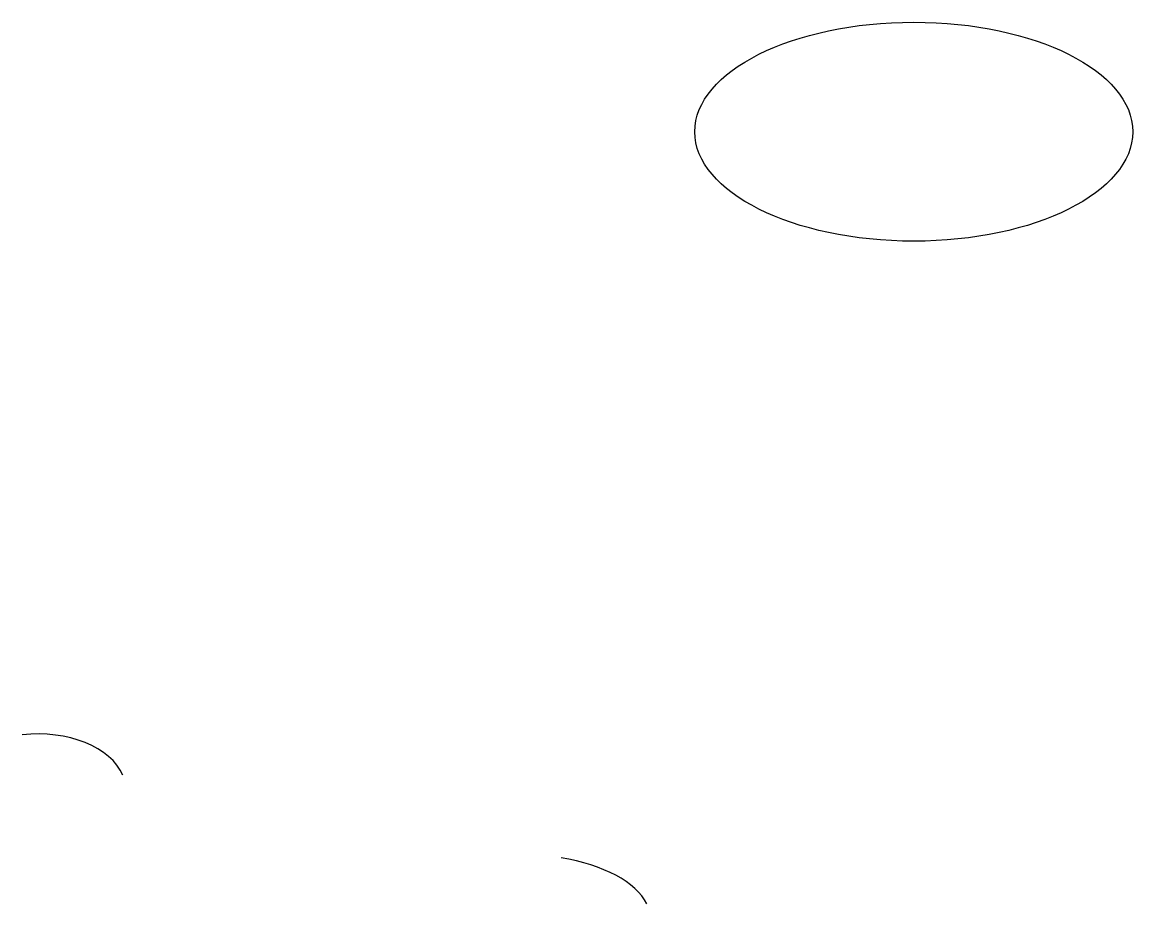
# Model space of a CAD drawing. Extents: x -10.4 to 15, y 2.4 to 22.5.
import ezdxf

# ---------------------------------------------------------------- set-up
doc = ezdxf.new("R2010")
doc.units = 0
doc.layers.get('0').update_dxf_attribs({"linetype": 'CONTINUOUS'})

msp = doc.modelspace()

# ---------------------------------------------------------------- linework, layer by layer
msp.add_ellipse((10, 20), major_axis=(5, 0), ratio=0.5)
at = {"extrusion": (0.6, 0, 0.8)}
msp.add_ellipse((-10, 5, 2), major_axis=(2, 0, -1.5), ratio=0.5, start_param=0.25, end_param=1.75, dxfattribs=at)
msp.add_ellipse((1, 2, 30), major_axis=(3, 0), ratio=0.5, start_param=0.25, end_param=1.25)

doc.saveas('drawing.dxf')
